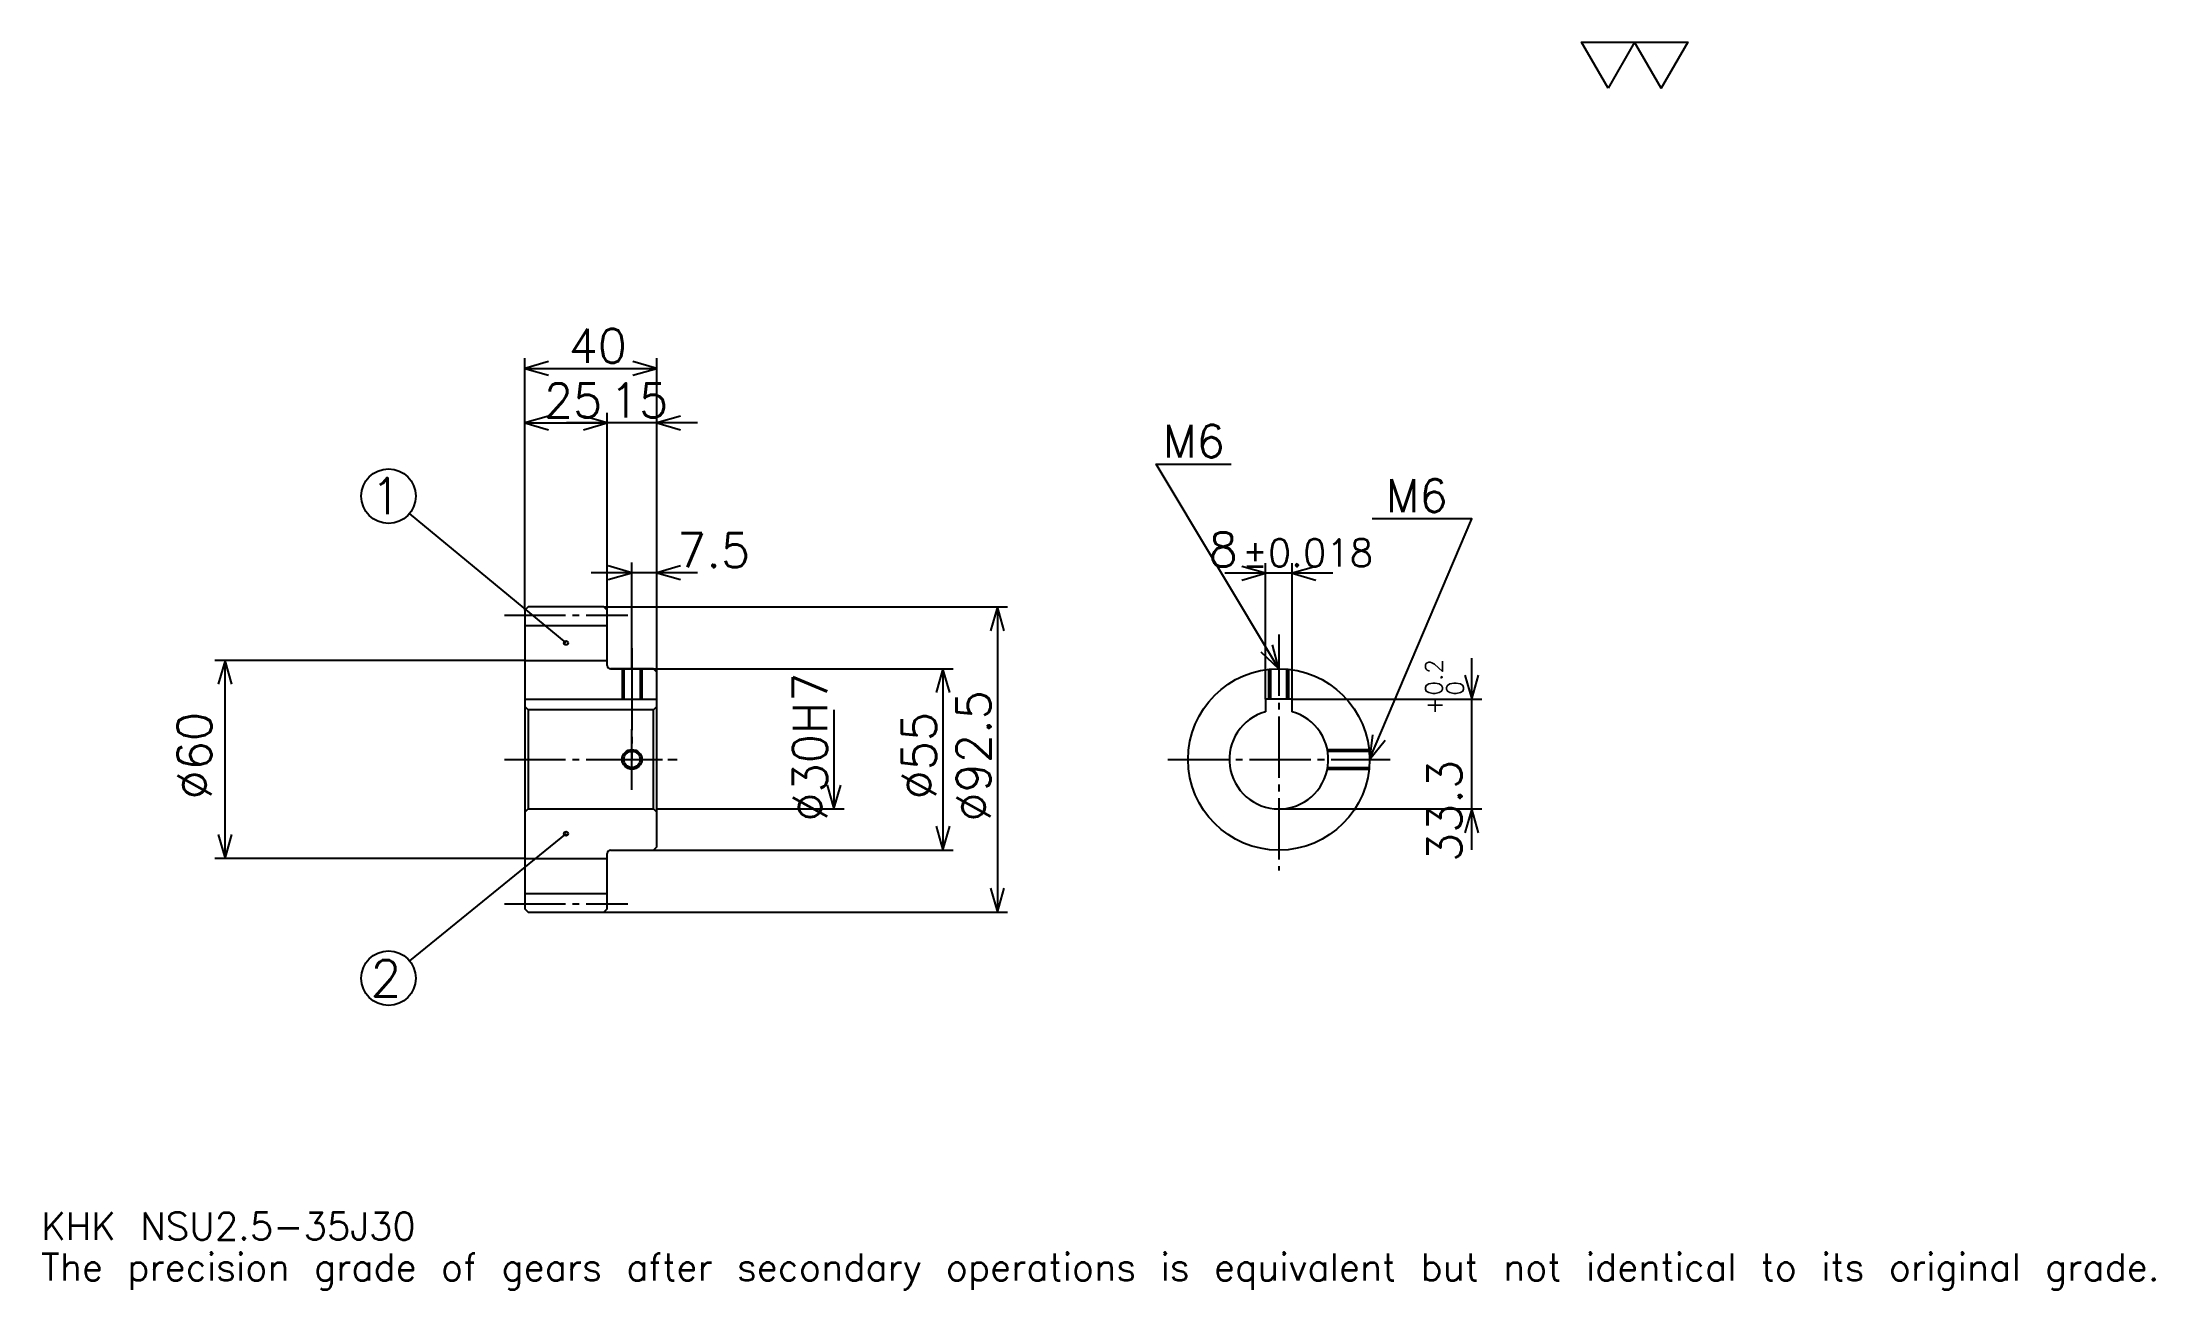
# Model space of a CAD drawing. Extents: x 21 to 661, y 8 to 386.
import ezdxf

# ---------------------------------------------------------------- set-up
doc = ezdxf.new("R2010")
doc.units = 0
doc.linetypes.add('DASHDOT', pattern=[24.782608, 18.586957, -2.065217, 2.065217, -2.065217])
doc.layers.get('0').update_dxf_attribs({"linetype": 'CONTINUOUS'})
doc.layers.add('DASHDOT', color=6, linetype='DASHDOT')
doc.styles.add('KANJI', font='TXT', dxfattribs={"bigfont": 'BIGFONT'})

msp = doc.modelspace()

# ---------------------------------------------------------------- linework, layer by layer
at = {"color": 5}
for p, q in [((167.282593, 214.565216), (167.282593, 289.945648)), ((207.282593, 214.565216), (207.282593, 289.945648)), ((167.282593, 286.847839), (207.282593, 286.847839)), ((167.282593, 270.32608), (192.282593, 270.32608)), ((219.673889, 270.32608), (179.891296, 270.32608)), ((192.282593, 214.565216), (192.282593, 273.423889)), ((179.782593, 203.627716), (132.344452, 242.855225)), ((219.673889, 224.891296), (187.391296, 224.891296)), ((199.782593, 214.565216), (199.782593, 227.989136)), ((412.260864, 224.728256), (379.478241, 224.728256)), ((391.869568, 186.615219), (391.869568, 227.82608)), ((399.869568, 186.615219), (399.869568, 227.82608)), ((167.282593, 213.565216), (167.282593, 214.565216)), ((191.282593, 214.565216), (207.282593, 214.565216)), ((192.282593, 213.565216), (192.282593, 214.565216)), ((199.782593, 195.815216), (199.782593, 214.565216)), ((199.782593, 195.815216), (199.782593, 214.565216)), ((207.282593, 214.565216), (313.641296, 214.565216)), ((207.282593, 194.815216), (207.282593, 214.565216)), ((310.543457, 214.565216), (310.543457, 122.065216)), ((454.347809, 140.92392), (454.347809, 199.006516)), ((167.282593, 198.315216), (73.315201, 198.315216)), ((76.413025, 138.315216), (76.413025, 198.315216)), ((193.282593, 195.815216), (207.282593, 195.815216)), ((207.282593, 195.815216), (297.119568, 195.815216)), ((294.021729, 195.815216), (294.021729, 140.815216)), ((399.869568, 186.615219), (457.445648, 186.615219)), ((260.978241, 183.315216), (260.978241, 153.315216)), ((207.282593, 153.315216), (264.07605, 153.315216)), ((395.869568, 153.315216), (457.445648, 153.315216)), ((179.782593, 145.815216), (132.384476, 107.226448)), ((167.282593, 138.315216), (73.315201, 138.315216)), ((193.282593, 140.815216), (207.282593, 140.815216)), ((207.282593, 140.815216), (297.119568, 140.815216)), ((191.282593, 122.065216), (207.282593, 122.065216)), ((207.282593, 122.065216), (313.641296, 122.065216))]:
    msp.add_line(p, q, dxfattribs=at)
at = {"color": 4}
for p, q in [((167.282593, 208.940216), (192.282593, 208.940216)), ((167.282593, 198.315216), (192.282593, 198.315216)), ((167.282593, 186.615219), (207.282593, 186.615219)), ((168.282593, 183.315216), (168.282593, 153.315216)), ((206.282593, 183.315216), (207.282593, 184.315216)), ((206.282593, 153.315216), (207.282593, 152.315216)), ((167.282593, 138.315216), (192.282593, 138.315216)), ((167.282593, 127.690216), (192.282593, 127.690216))]:
    msp.add_line(p, q, dxfattribs=at)
at = {"color": 7}
msp.add_lwpolyline([(495.652161, 371.739136), (487.597809, 385.700012), (519.815186, 385.700012), (511.760864, 371.739136), (503.706512, 385.700012), (495.652161, 371.739136)], dxfattribs=at)
at = {"color": 5}
for points in [[(174.510849, 288.913025), (167.282593, 286.847839), (174.510849, 284.782593)], [(200.054337, 284.782593), (207.282593, 286.847839), (200.054337, 288.913025)], [(174.510849, 272.391296), (167.282593, 270.32608), (174.510849, 268.260864)], [(185.054337, 268.260864), (192.282593, 270.32608), (185.054337, 272.391296)], [(185.054337, 268.260864), (192.282593, 270.32608), (185.054337, 272.391296)], [(214.510849, 272.391296), (207.282593, 270.32608), (214.510849, 268.260864)], [(395.869568, 195.815216), (358.695618, 257.771729), (381.413025, 257.771729)], [(423.369537, 168.315216), (454.347809, 241.25), (424.195648, 241.25)], [(192.554337, 222.82608), (199.782593, 224.891296), (192.554337, 226.956512)], [(214.510849, 226.956512), (207.282593, 224.891296), (214.510849, 222.82608)], [(384.641296, 222.66304), (391.869568, 224.728256), (384.641296, 226.793472)], [(407.097809, 226.793472), (399.869568, 224.728256), (407.097809, 222.66304)], [(312.608673, 207.33696), (310.543457, 214.565216), (308.478241, 207.33696)], [(390.37973, 200.950851), (395.869568, 195.815216), (393.92157, 203.075943)], [(78.478241, 191.08696), (76.413025, 198.315216), (74.347809, 191.08696)], [(296.086945, 188.58696), (294.021729, 195.815216), (291.956512, 188.58696)], [(452.282593, 193.843475), (454.347809, 186.615219), (456.413025, 193.843475)], [(424.294464, 175.775604), (423.369537, 168.315216), (428.096191, 174.160858)], [(258.913025, 160.543472), (260.978241, 153.315216), (263.043457, 160.543472)], [(291.956512, 148.043472), (294.021729, 140.815216), (296.086945, 148.043472)], [(456.413025, 146.08696), (454.347809, 153.315216), (452.282593, 146.08696)], [(74.347809, 145.543472), (76.413025, 138.315216), (78.478241, 145.543472)], [(308.478241, 129.293472), (310.543457, 122.065216), (312.608673, 129.293472)]]:
    msp.add_lwpolyline(points, dxfattribs=at)
at = {"color": 4}
for points in [[(192.282593, 196.815216), (192.282593, 213.565216), (191.282593, 214.565216), (168.282593, 214.565216), (167.282593, 213.565216), (167.282593, 152.315216)], [(193.282593, 140.815216), (206.282593, 140.815216), (207.282593, 141.815216), (207.282593, 194.815216), (206.282593, 195.815216), (193.282593, 195.815216)], [(196.782593, 195.815216), (196.782593, 186.615219)], [(197.322601, 195.815216), (197.322601, 186.615219)], [(202.242584, 195.815216), (202.242584, 186.615219)], [(202.782593, 195.815216), (202.782593, 186.615219)], [(392.869568, 186.615219), (392.869568, 195.651093)], [(393.409546, 186.615219), (393.409546, 195.704971)], [(398.329559, 186.615219), (398.329559, 195.704971)], [(398.869568, 186.615219), (398.869568, 195.651093)], [(399.869568, 182.772049), (399.869568, 186.615219), (391.869568, 186.615219), (391.869568, 182.772049)], [(167.282593, 152.315216), (168.282593, 153.315216), (206.282593, 153.315216), (206.282593, 183.315216), (168.282593, 183.315216), (167.282593, 184.315216)], [(410.566498, 171.315216), (423.205444, 171.315216)], [(410.666443, 170.775223), (423.259308, 170.775223)], [(410.566498, 165.315216), (423.205444, 165.315216)], [(410.666443, 165.855209), (423.259308, 165.855209)], [(167.282593, 152.315216), (167.282593, 123.065216), (168.282593, 122.065216), (191.282593, 122.065216), (192.282593, 123.065216), (192.282593, 139.815216)]]:
    msp.add_lwpolyline(points, dxfattribs=at)
at = {"color": 5}
for centre, radius in [((125.978241, 248.119568), 8.26087), ((179.782593, 203.627716), 0.619565), ((179.782593, 145.815216), 0.619565), ((125.978241, 102.010872), 8.26087)]:
    msp.add_circle(centre, radius, dxfattribs=at)
at = {"color": 4}
for centre, radius in [((395.869568, 168.315216), 27.5), ((199.782593, 168.315216), 2.46)]:
    msp.add_circle(centre, radius, dxfattribs=at)
at = {"color": 7}
msp.add_circle((199.782593, 168.315216), 3, dxfattribs=at)
at = {"color": 4}
for centre, radius, start, end in [((193.282593, 196.815216), 1, 180, 270), ((395.869568, 168.315216), 15, 105.466010323, 74.533989677), ((193.282593, 139.815216), 1, 90, 180)]:
    msp.add_arc(centre, radius, start, end, dxfattribs=at)
at = {"layer": 'DASHDOT', "color": 7}
for p, q in [((161.086945, 212.065216), (198.478241, 212.065216)), ((395.869568, 206.141296), (395.869568, 134.619568)), ((199.782593, 195.815216), (199.782593, 168.315216)), ((161.086945, 168.315216), (213.478241, 168.315216)), ((362.173889, 168.315216), (429.565216, 168.315216)), ((161.086945, 124.565216), (198.478241, 124.565216))]:
    msp.add_line(p, q, dxfattribs=at)
for points in [[(199.782593, 202.010864), (199.782593, 180.419571)], [(199.782593, 159.119568), (199.782593, 177.510864)], [(190.586945, 168.315216), (208.978241, 168.315216)]]:
    msp.add_lwpolyline(points, dxfattribs=at)

# ---------------------------------------------------------------- texts
at = {"color": 7, "style": 'KANJI'}
for s, height, p in [('40', 10.326087, (180.570633, 288.5)), ('25', 10.326087, (173.070633, 271.978271)), ('15', 10.326087, (193.070633, 271.978271)), ('M6', 9.913044, (360.760864, 259.836945)), ('1', 11.014493, (120.470993, 242.612305)), ('M6', 9.913044, (428.32608, 243.315216)), ('8', 10.326087, (374.554474, 226.793472)), ('7.5', 10.326087, (213.478241, 226.543488)), ('%%p0.018', 8.26087, (384.776001, 226.793472)), ('2', 11.014493, (120.470993, 96.503624)), ('KHK NSU2.5-35J30', 8.26087, (20.652174, 22.717392)), ('The precision grade of gears after secondary operations is equivalent but not identical to its original grade.', 8.26087, (20.652174, 10.326087))]:
    msp.add_text(s, height=height, dxfattribs=at).set_placement(p)
for s, height, p in [('%%c30H7', 10.326087, (258.913025, 149.470108)), ('0.2', 5.163043, (445.467377, 187.669846)), ('%%c92.5', 10.326087, (308.478241, 149.470108)), ('+', 5.163043, (445.467377, 181.887238)), ('0', 5.163043, (451.869537, 187.669846)), ('%%c60', 10.326087, (72.282593, 156.182068)), ('%%c55', 10.326087, (291.956512, 156.182068)), ('33.3', 10.326087, (451.249969, 137.191833))]:
    msp.add_text(s, height=height, rotation=90, dxfattribs=at).set_placement(p)

doc.saveas('drawing.dxf')
